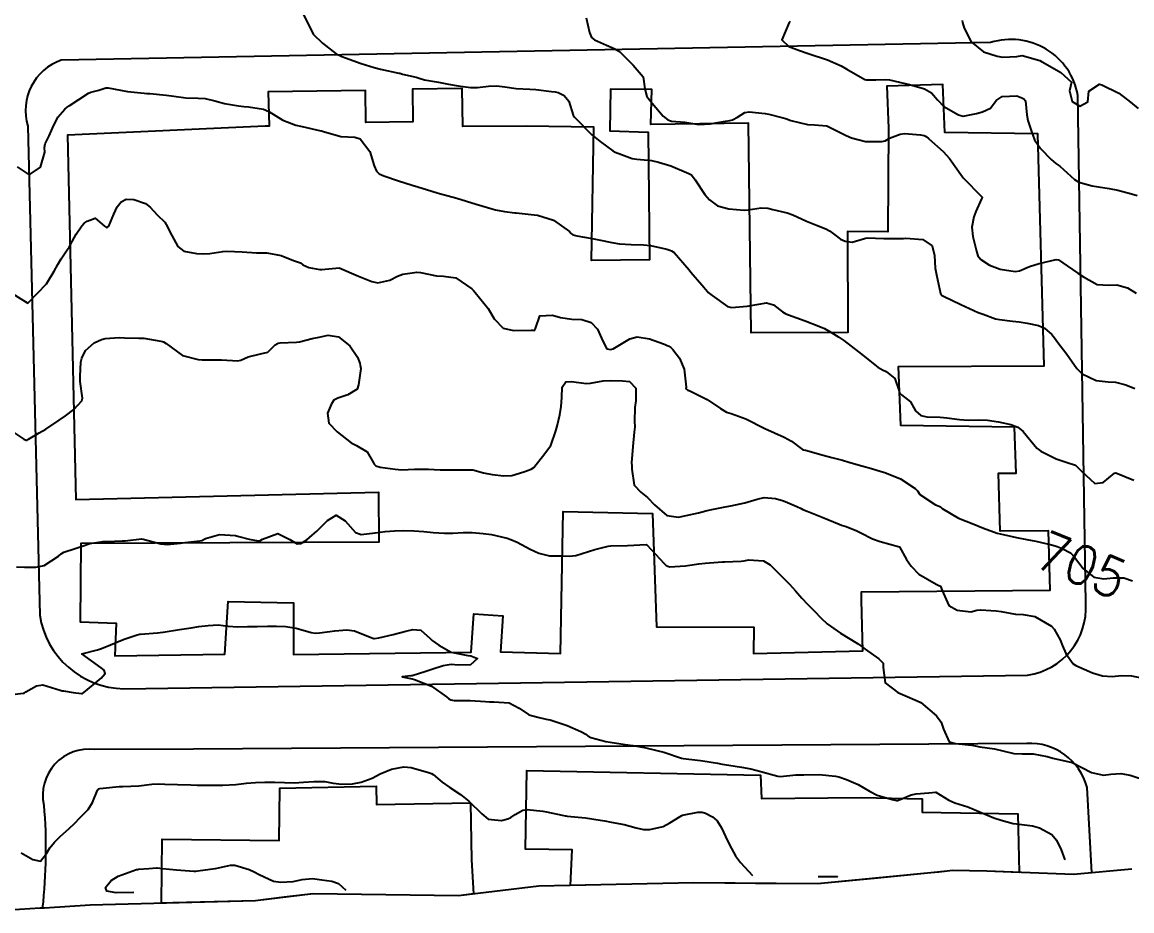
# Model space of a CAD drawing. Header units: metres. Extents: x 292545 to 299085, y 7450245 to 7463078.
# Drawn here: x 293501.8 to 293616, y 7462547 to 7462638.3 of the extents above; entities that cross this region are included whole.
import ezdxf
from ezdxf.enums import TextEntityAlignment as Align

# ---------------------------------------------------------------- set-up
doc = ezdxf.new("R2010")
doc.units = ezdxf.units.M
for name, color, linetype in [('Area', 45, 'Continuous'), ('Cotas', 45, 'Continuous'), ('Curvas de Nivel 1m', 11, 'Continuous'), ('Curvas de Nivel 5m', 15, 'Continuous'), ('Edificações', 30, 'Continuous'), ('Vias Primárias', 230, 'Continuous')]:
    doc.layers.add(name, color=color, linetype=linetype)
doc.styles.add('Style-STANDARD', font='STANDARD.shx')

msp = doc.modelspace()

# ---------------------------------------------------------------- linework, layer by layer
at = {"layer": 'Area'}
msp.add_polyline3d([(293615.98, 7462551.24, 707.59), (293609.98, 7462550.68, 707.74), (293601.05, 7462551.03, 712.77), (293597.52, 7462551.09, 712.29), (293596.96, 7462551.03, 712.12), (293595.29, 7462550.84, 711.27), (293583.63, 7462549.71, 712.16), (293570.89, 7462549.82, 712.88), (293554.94, 7462549.5, 711.41), (293546.69, 7462548.49, 712.67), (293531.74, 7462548.71, 714.07), (293525.79, 7462547.99, 712.91), (293508.8, 7462547.54, 710.07), (293504.08, 7462547.22, 709.08), (293503.65, 7462547.22, 709.03), (293499.37, 7462546.95, 709.28)], dxfattribs=at)
at = {"layer": 'Curvas de Nivel 1m', "flags": 128}
for points, elevation in [([(293530.73, 7462639.12), (293531.75, 7462637.11), (293532.69, 7462636.17), (293534.09, 7462635.09), (293534.68, 7462634.83), (293535.06, 7462634.69), (293536.67, 7462634.09), (293538.02, 7462633.68), (293538.66, 7462633.52), (293540.56, 7462633.11), (293540.65, 7462633.09), (293540.93, 7462633.01), (293542.34, 7462632.68), (293542.65, 7462632.59), (293543.2, 7462632.42), (293544.64, 7462632.16), (293545.67, 7462631.97), (293546.64, 7462631.81), (293547.91, 7462631.64), (293548.64, 7462631.62), (293549.78, 7462631.76), (293550.64, 7462631.81), (293551.45, 7462631.69), (293552.64, 7462631.51), (293554.03, 7462631.46), (293554.64, 7462631.42), (293556.26, 7462631.2), (293556.64, 7462631.17), (293556.95, 7462631.13), (293557.56, 7462630.81), (293558.03, 7462630.21), (293558.49, 7462628.79), (293558.61, 7462628.58), (293560.42, 7462626.77), (293560.58, 7462626.62), (293561.26, 7462626.08), (293562.57, 7462625.11), (293562.8, 7462624.98), (293563.46, 7462624.74), (293564.56, 7462624.33), (293565.03, 7462624.24), (293566.55, 7462624.11), (293567.28, 7462623.96), (293568.55, 7462623.57), (293570.39, 7462622.79), (293570.53, 7462622.73), (293570.66, 7462622.65), (293571.04, 7462622.13), (293572.05, 7462620.63), (293572.51, 7462620.08), (293573.35, 7462619.47), (293574.5, 7462619.15), (293576.07, 7462619.01), (293576.5, 7462619.03), (293577.82, 7462619.24), (293578.5, 7462619.22), (293579.04, 7462619.09), (293580.49, 7462618.74), (293581.1, 7462618.52), (293582.48, 7462617.89), (293583.51, 7462617.46), (293584.47, 7462617.09), (293584.87, 7462616.89), (293585.41, 7462616.48), (293586.01, 7462616.02), (293586.46, 7462615.82), (293587.18, 7462615.73), (293588.46, 7462616.11), (293588.74, 7462616.16), (293590.46, 7462616.11), (293592.17, 7462616.1), (293592.46, 7462616.11), (293592.73, 7462616.12), (293594.46, 7462615.99), (293595.42, 7462615.33), (293595.65, 7462614.36), (293595.74, 7462613.03), (293595.88, 7462612.36), (293596.29, 7462610.45), (293596.32, 7462610.35), (293596.39, 7462610.26), (293596.59, 7462610.15), (293598.38, 7462609.31), (293600.17, 7462608.49), (293600.36, 7462608.41), (293600.67, 7462608.3), (293601.93, 7462607.85), (293602.36, 7462607.75), (293603.7, 7462607.61), (293604.36, 7462607.53), (293605.2, 7462607.39), (293606.35, 7462607.16), (293606.99, 7462606.86), (293607.73, 7462606.21), (293608, 7462605.87), (293608.34, 7462605.41), (293609.27, 7462604.19), (293610.3, 7462602.73), (293610.85, 7462602.17), (293612.29, 7462601.49), (293613.52, 7462601.37), (293614.28, 7462601.33), (293615.34, 7462601.06), (293616.28, 7462600.68)], 703), ([(293559.83, 7462638.78), (293560.18, 7462637.3), (293560.39, 7462636.77), (293560.7, 7462636.53), (293561.93, 7462635.99), (293562.69, 7462635.63), (293563.26, 7462635.32), (293563.83, 7462634.73), (293564.67, 7462633.91), (293565.69, 7462632.71), (293565.87, 7462631.48), (293566.07, 7462630.71), (293566.62, 7462630), (293567.75, 7462628.68), (293568.22, 7462628.29), (293568.6, 7462628.18), (293569.99, 7462628.06), (293570.6, 7462627.96), (293571.42, 7462627.82), (293572.6, 7462627.88), (293574.16, 7462628.17), (293574.6, 7462628.24), (293574.88, 7462628.31), (293575.38, 7462628.59), (293576.14, 7462629.05), (293576.61, 7462629.13), (293578.23, 7462628.94), (293578.61, 7462628.88), (293579.96, 7462628.54), (293580.46, 7462628.39), (293580.6, 7462628.33), (293580.89, 7462628.24), (293582.6, 7462627.81), (293583.31, 7462627.79), (293584.59, 7462627.69), (293585.4, 7462627.29), (293586.59, 7462626.68), (293587.13, 7462626.45), (293588.58, 7462626.09), (293590.24, 7462626.07), (293590.58, 7462626.13), (293590.76, 7462626.23), (293591.05, 7462626.41), (293592.14, 7462626.84), (293592.59, 7462626.89), (293594.21, 7462626.75), (293594.59, 7462626.69), (293594.81, 7462626.59), (293595.09, 7462626.36), (293596.56, 7462625.03), (293597.21, 7462624.33), (293598.53, 7462622.44), (293598.62, 7462622.32), (293600.51, 7462620.4), (293600.56, 7462620.34), (293600.57, 7462620.3), (293600.55, 7462620.26), (293600.51, 7462620.17), (293599.92, 7462618.87), (293599.72, 7462618.31), (293599.52, 7462617.26), (293599.61, 7462616.31), (293599.97, 7462614.78), (293600.13, 7462614.3), (293600.44, 7462613.94), (293601.34, 7462613.37), (293602.42, 7462612.93), (293603.97, 7462612.7), (293604.42, 7462612.78), (293605.45, 7462613.21), (293606.43, 7462613.53), (293608.17, 7462613.95), (293608.43, 7462613.9), (293609.31, 7462613.3), (293610.42, 7462612.53), (293610.98, 7462612.17), (293612.41, 7462611.37), (293613.55, 7462611.29), (293614.41, 7462611.34), (293615.51, 7462611.01), (293616.4, 7462610.49)], 702), ([(293580.83, 7462638.42), (293580.72, 7462638.3), (293579.95, 7462636.54), (293580.69, 7462635.86), (293581.77, 7462635.44), (293582.68, 7462635.13), (293584.67, 7462634.48), (293586.07, 7462633.87), (293586.66, 7462633.51), (293588.48, 7462632.44), (293588.65, 7462632.4), (293589.62, 7462632.43), (293590.65, 7462632.46), (293591.04, 7462632.41), (293592.65, 7462632.05), (293593.09, 7462631.95), (293594.64, 7462631.5), (293595.37, 7462631.09), (293595.97, 7462630.35), (293596.62, 7462629.69), (293598.14, 7462628.8), (293598.61, 7462628.68), (293599.97, 7462628.95), (293600.62, 7462629.12), (293601.42, 7462629.49), (293602, 7462630.28), (293602.64, 7462630.69), (293604.12, 7462630.77), (293604.64, 7462630.57), (293604.84, 7462630.45), (293605.02, 7462630.24), (293605.17, 7462628.8), (293605.27, 7462628.24), (293605.61, 7462627.22), (293605.95, 7462626.24), (293606.57, 7462625.34), (293607.67, 7462624.21), (293608.16, 7462623.82), (293608.55, 7462623.53), (293610.06, 7462622.18), (293610.53, 7462621.89), (293611.88, 7462621.52), (293612.53, 7462621.42), (293613.63, 7462621.25), (293614.52, 7462621.07), (293615.93, 7462620.7), (293616.52, 7462620.51)], 701), ([(293501.28, 7462623.47), (293502.53, 7462622.66), (293503.68, 7462623.44), (293504.12, 7462624.99), (293504.08, 7462625.44), (293504.16, 7462625.85), (293504.58, 7462626.65), (293504.82, 7462627.2), (293504.91, 7462627.43), (293505.47, 7462628.56), (293506.19, 7462629.41), (293506.42, 7462629.61), (293506.62, 7462629.75), (293507.62, 7462630.4), (293508.63, 7462631.05), (293508.86, 7462631.15), (293509.68, 7462631.37), (293510.41, 7462631.58), (293510.64, 7462631.59), (293511.9, 7462631.35), (293512.63, 7462631.23), (293514.36, 7462631.04), (293514.63, 7462631.02), (293514.93, 7462631), (293516.63, 7462630.85), (293517.15, 7462630.77), (293518.63, 7462630.57), (293519.91, 7462630.53), (293520.63, 7462630.48), (293521.61, 7462630.25), (293522.62, 7462629.99), (293524.07, 7462629.75), (293524.62, 7462629.69), (293525.07, 7462629.64), (293526.62, 7462629.41), (293527.18, 7462629.16), (293528.6, 7462628.26), (293529.96, 7462627.76), (293530.59, 7462627.62), (293532.51, 7462627.18), (293532.58, 7462627.16), (293532.8, 7462627.1), (293534.58, 7462626.59), (293536.04, 7462626.52), (293536.58, 7462626.36), (293537.56, 7462625.04), (293538.02, 7462623.57), (293538.26, 7462623.03), (293538.54, 7462622.75), (293539.02, 7462622.54), (293540.53, 7462622.03), (293541.94, 7462621.58), (293542.52, 7462621.4), (293543.95, 7462620.97), (293544.51, 7462620.8), (293544.73, 7462620.74), (293546.51, 7462620.23), (293547.5, 7462619.93), (293548.5, 7462619.63), (293550.27, 7462619.11), (293550.49, 7462619.06), (293551.41, 7462618.88), (293552.49, 7462618.74), (293552.63, 7462618.73), (293554.49, 7462618.54), (293554.82, 7462618.51), (293556.48, 7462617.97), (293558.11, 7462616.8), (293558.28, 7462616.61), (293558.46, 7462616.48), (293558.86, 7462616.38), (293560.46, 7462616.11), (293561.29, 7462615.93), (293562.45, 7462615.67), (293563.27, 7462615.56), (293564.45, 7462615.49), (293565.71, 7462615.45), (293566.45, 7462615.37), (293568.13, 7462615), (293568.45, 7462614.91), (293568.61, 7462614.84), (293568.87, 7462614.67), (293570.42, 7462612.86), (293570.59, 7462612.65), (293571.71, 7462611.33), (293572.3, 7462610.63), (293572.39, 7462610.54), (293572.78, 7462610.23), (293574.38, 7462609.12), (293574.78, 7462609.01), (293576.38, 7462609.15), (293577.58, 7462609.36), (293578.38, 7462609.47), (293579.1, 7462609.27), (293580.02, 7462608.54), (293580.37, 7462608.35), (293580.66, 7462608.24), (293582.36, 7462607.64), (293583.76, 7462607.09), (293584.35, 7462606.84), (293584.99, 7462606.48), (293585.83, 7462605.96), (293586.33, 7462605.61), (293587.84, 7462604.44), (293588.32, 7462604.06), (293589.85, 7462602.88), (293590.3, 7462602.58), (293590.69, 7462602.41), (293591.59, 7462601.7), (293592.02, 7462600.39), (293592.08, 7462600.21), (293592.27, 7462600.03), (293593.19, 7462599.3), (293593.71, 7462598.38), (293594.25, 7462597.88), (293594.86, 7462597.75), (293596.24, 7462597.71), (293596.93, 7462597.66), (293598.24, 7462597.49), (293599.12, 7462597.43), (293600.24, 7462597.45), (293601.12, 7462597.42), (293602.24, 7462597.24), (293603.52, 7462596.98), (293604.23, 7462596.7), (293604.78, 7462596.24), (293606.21, 7462594.55), (293606.62, 7462594.23), (293608.19, 7462593.44), (293609.31, 7462593.07), (293610.18, 7462592.77), (293610.8, 7462592.17), (293612.16, 7462590.91), (293613.03, 7462591.01), (293614.17, 7462591.96), (293614.32, 7462591.98), (293616.16, 7462591.23)], 704), ([(293500.22, 7462596.64), (293501.97, 7462595.46), (293502.21, 7462595.36), (293502.3, 7462595.37), (293502.45, 7462595.46), (293503.56, 7462596.1), (293504.22, 7462596.48), (293505.61, 7462597.42), (293506.24, 7462597.87), (293507.12, 7462598.52), (293507.95, 7462599.39), (293507.99, 7462599.66), (293507.75, 7462601.4), (293507.75, 7462601.94), (293507.85, 7462603.39), (293507.92, 7462603.78), (293508.31, 7462604.57), (293509.22, 7462605.38), (293509.97, 7462605.72), (293510.33, 7462605.81), (293511.78, 7462605.9), (293512.33, 7462605.87), (293513.79, 7462605.86), (293514.33, 7462605.85), (293516.07, 7462605.55), (293516.33, 7462605.48), (293516.61, 7462605.29), (293518.31, 7462604.06), (293519.9, 7462603.66), (293520.31, 7462603.63), (293520.68, 7462603.62), (293522.31, 7462603.63), (293523.99, 7462603.52), (293524.31, 7462603.57), (293525.06, 7462603.94), (293526.31, 7462604.24), (293527.06, 7462604.41), (293527.84, 7462605.15), (293528.14, 7462605.34), (293528.33, 7462605.38), (293530.03, 7462605.43), (293530.33, 7462605.47), (293531.65, 7462605.8), (293532.34, 7462605.94), (293533.29, 7462606.14), (293534.34, 7462605.97), (293535.52, 7462605.07), (293536.31, 7462603.89), (293536.53, 7462603.28), (293536.59, 7462603.06), (293536.63, 7462602.72), (293536.41, 7462601.06), (293536.27, 7462600.6), (293535.32, 7462600.01), (293534.26, 7462599.66), (293533.88, 7462599.46), (293533.64, 7462599.09), (293533.2, 7462598.13), (293533.35, 7462597.09), (293534.22, 7462596.23), (293535.65, 7462595.07), (293536.2, 7462594.8), (293537.3, 7462594.15), (293537.96, 7462593.03), (293538.03, 7462592.88), (293538.18, 7462592.73), (293538.63, 7462592.58), (293540.18, 7462592.36), (293540.86, 7462592.32), (293542.18, 7462592.36), (293543.6, 7462592.39), (293544.18, 7462592.35), (293544.82, 7462592.31), (293546.18, 7462592.29), (293546.81, 7462592.3), (293548.18, 7462592.3), (293549.27, 7462592), (293550.17, 7462591.83), (293551.37, 7462591.68), (293552.17, 7462591.71), (293553.41, 7462592.09), (293554.18, 7462592.36), (293554.45, 7462592.56), (293554.68, 7462592.84), (293555.33, 7462593.69), (293556.2, 7462594.82), (293556.71, 7462596.33), (293556.84, 7462596.81), (293557.1, 7462597.96), (293557.27, 7462598.81), (293557.33, 7462599.74), (293557.36, 7462600.81), (293557.74, 7462601.35), (293558.28, 7462601.39), (293559.86, 7462601.2), (293560.28, 7462601.21), (293561.59, 7462601.45), (293562.28, 7462601.5), (293563.57, 7462601.45), (293564.28, 7462601.39), (293564.95, 7462600.72), (293564.94, 7462599.4), (293564.82, 7462598.72), (293564.8, 7462597.28), (293564.82, 7462596.72), (293564.78, 7462596.17), (293564.63, 7462594.72), (293564.5, 7462593.03), (293564.51, 7462592.73), (293564.54, 7462592.36), (293564.78, 7462590.72), (293565.44, 7462590), (293566.14, 7462589.45), (293566.85, 7462588.69), (293568.12, 7462587.62), (293569.34, 7462587.45), (293570.12, 7462587.61), (293571.37, 7462587.89), (293572.13, 7462588.09), (293572.57, 7462588.19), (293574.13, 7462588.49), (293574.7, 7462588.6), (293576.14, 7462588.91), (293577.41, 7462589.29), (293578.14, 7462589.47), (293579.32, 7462589.37), (293580.14, 7462589.1), (293580.55, 7462588.94), (293581.49, 7462588.52), (293581.94, 7462588.32), (293582.13, 7462588.24), (293582.58, 7462588.05), (293584.12, 7462587.42), (293585.85, 7462586.73), (293586.11, 7462586.63), (293586.57, 7462586.46), (293587.67, 7462586.02), (293588.1, 7462585.81), (293589.3, 7462585.22), (293590.09, 7462584.93), (293592.08, 7462584.4), (293592.77, 7462583.09), (293593.28, 7462582.38), (293594.05, 7462581.56), (293595.85, 7462580.54), (293596.03, 7462580.46), (293596.27, 7462580.35), (293596.46, 7462579.91), (293597.15, 7462578.34), (293598.01, 7462577.86), (293599.4, 7462577.7), (293600.01, 7462577.86), (293600.39, 7462577.92), (293602.01, 7462577.82), (293602.54, 7462577.74), (293604, 7462577.47), (293604.8, 7462577.44), (293606, 7462577.23), (293607.7, 7462576.21), (293607.98, 7462575.91), (293608.58, 7462574.81), (293608.85, 7462574.2), (293609.16, 7462573.4), (293609.94, 7462572.35), (293610.19, 7462572.18), (293611.93, 7462571.43), (293612.95, 7462571.12), (293613.93, 7462571.06), (293614.91, 7462571.14), (293615.93, 7462571.11), (293617.15, 7462570.88)], 706), ([(293501.2, 7462582.32), (293502.05, 7462582.28), (293503.21, 7462582.29), (293504.05, 7462582.48), (293505.54, 7462583.42), (293505.82, 7462583.66), (293506.07, 7462583.83), (293507.26, 7462584.21), (293508.08, 7462584.5), (293508.75, 7462584.72), (293510.09, 7462584.92), (293510.51, 7462584.94), (293512.09, 7462584.99), (293512.41, 7462585.01), (293514.09, 7462585.2), (293514.23, 7462585.18), (293516.08, 7462584.68), (293516.73, 7462584.64), (293518.09, 7462584.77), (293518.53, 7462584.82), (293520.09, 7462585), (293520.28, 7462585.05), (293520.65, 7462585.24), (293522.1, 7462585.66), (293523.76, 7462585.54), (293524.1, 7462585.46), (293525.14, 7462585.19), (293526.09, 7462584.99), (293526.26, 7462585.01), (293526.52, 7462585.17), (293528.1, 7462585.74), (293529.34, 7462585.14), (293530.09, 7462584.7), (293530.47, 7462584.74), (293531.07, 7462585.12), (293531.62, 7462585.59), (293532.1, 7462586.01), (293533.21, 7462587.09), (293534.12, 7462587.63), (293535.04, 7462587.07), (293536.1, 7462585.85), (293536.69, 7462585.64), (293538.1, 7462585.83), (293539.14, 7462585.97), (293540.1, 7462586.02), (293541.04, 7462586.06), (293542.1, 7462586.03), (293543.12, 7462585.95), (293544.1, 7462585.87), (293545.26, 7462585.78), (293546.1, 7462585.78), (293547.17, 7462585.85), (293548.1, 7462585.86), (293549.23, 7462585.77), (293550.09, 7462585.64), (293551.71, 7462585.26), (293552.09, 7462585.13), (293552.71, 7462584.86), (293554.08, 7462584.14), (293554.96, 7462583.72), (293556.07, 7462583.46), (293557.42, 7462583.46), (293558.07, 7462583.41), (293558.77, 7462583.49), (293560.07, 7462583.91), (293560.72, 7462584.12), (293562.08, 7462584.44), (293562.35, 7462584.48), (293564.08, 7462584.51), (293566.01, 7462584.63), (293566.08, 7462584.6), (293567.86, 7462582.68), (293568.06, 7462582.47), (293568.4, 7462582.33), (293570.06, 7462582.43), (293570.26, 7462582.46), (293571.42, 7462582.64), (293572.06, 7462582.7), (293573.84, 7462582.83), (293574.07, 7462582.84), (293575.76, 7462582.9), (293576.07, 7462582.95), (293576.53, 7462583.04), (293578.07, 7462582.93), (293578.75, 7462582.55), (293580.04, 7462581.25), (293580.73, 7462580.53), (293581.36, 7462579.85), (293582.02, 7462579.1), (293582.59, 7462578.5), (293583.3, 7462577.8), (293584, 7462577.06), (293584.62, 7462576.48), (293585.98, 7462575.51), (293587.75, 7462574.44), (293587.88, 7462574.36), (293587.96, 7462574.29), (293588.53, 7462573.86), (293589.95, 7462572.86), (293590.37, 7462572.42), (293590.37, 7462571.98), (293590.59, 7462570.41), (293591.9, 7462569.42), (293592.62, 7462569.11), (293593.89, 7462568.55), (293594.25, 7462568.37), (293595.88, 7462567.02), (293596.36, 7462566.35), (293596.58, 7462565.62), (293597.17, 7462564.34), (293597.84, 7462564.17), (293599.51, 7462563.98), (293599.84, 7462563.92), (293600.32, 7462563.82), (293601.84, 7462563.61), (293602.7, 7462563.41), (293603.83, 7462563.14), (293604.7, 7462563.11), (293605.83, 7462563.1), (293607.24, 7462562.81), (293607.83, 7462562.64), (293609.82, 7462562.19), (293611.81, 7462561.18), (293613.04, 7462560.91), (293613.81, 7462561), (293614.84, 7462561.09), (293615.8, 7462560.89), (293617.58, 7462560.31)], 707), ([(293500.26, 7462569.12), (293501.9, 7462569.33), (293502.01, 7462569.35), (293502.18, 7462569.46), (293503.26, 7462570.1), (293503.91, 7462570.19), (293505.69, 7462569.64), (293505.9, 7462569.59), (293506.05, 7462569.57), (293507.06, 7462569.4), (293507.9, 7462569.29), (293508, 7462569.3), (293508.15, 7462569.39), (293509.09, 7462570.2), (293509.92, 7462570.88), (293510.35, 7462571.36), (293510.25, 7462571.69), (293509.93, 7462571.94), (293507.95, 7462573.39), (293509.54, 7462573.79), (293509.96, 7462573.93), (293510.9, 7462574.3), (293511.96, 7462574.75), (293512.38, 7462574.92), (293513.62, 7462575.32), (293513.9, 7462575.39), (293513.97, 7462575.41), (293515.73, 7462575.55), (293515.98, 7462575.57), (293516.3, 7462575.62), (293517.98, 7462575.88), (293519.17, 7462576.07), (293519.98, 7462576.18), (293520.94, 7462576.29), (293521.98, 7462576.35), (293523, 7462576.23), (293523.98, 7462576.16), (293524.99, 7462576.18), (293525.98, 7462576.2), (293527.05, 7462576.23), (293527.98, 7462576.22), (293528.93, 7462576.19), (293529.98, 7462576.03), (293531.52, 7462575.58), (293531.98, 7462575.49), (293532.4, 7462575.53), (293533.98, 7462575.76), (293535.21, 7462575.84), (293535.98, 7462575.73), (293537.76, 7462575.04), (293537.97, 7462574.96), (293538.06, 7462574.95), (293538.49, 7462575.03), (293539.98, 7462575.36), (293541.27, 7462575.71), (293541.98, 7462575.88), (293542.82, 7462575.82), (293543.77, 7462574.96), (293543.97, 7462574.76), (293544.65, 7462574.26), (293545.95, 7462573.56), (293547.66, 7462573.21), (293547.95, 7462573.18), (293548.66, 7462572.91), (293547.94, 7462572.25), (293546.65, 7462572.22), (293545.94, 7462572.27), (293545.11, 7462572.13), (293543.93, 7462571.77), (293543.33, 7462571.58), (293541.92, 7462571.13), (293541.8, 7462571.11), (293540.89, 7462571), (293541.92, 7462570.8), (293542.15, 7462570.75), (293543.91, 7462570.04), (293545.47, 7462568.95), (293545.7, 7462568.75), (293545.89, 7462568.65), (293546.25, 7462568.57), (293547.89, 7462568.57), (293549.47, 7462568.47), (293549.89, 7462568.45), (293550.31, 7462568.46), (293551.89, 7462568.35), (293552.94, 7462567.8), (293553.88, 7462567.15), (293554.08, 7462567.06), (293554.99, 7462566.83), (293555.7, 7462566.66), (293555.87, 7462566.62), (293556.11, 7462566.58), (293557.87, 7462566.02), (293559.27, 7462565.38), (293559.86, 7462565.1), (293560.01, 7462564.94), (293560.31, 7462564.77), (293561.85, 7462564.36), (293562.31, 7462564.28), (293563.84, 7462564.06), (293564.61, 7462563.96), (293565.84, 7462563.74), (293567.08, 7462563.45), (293567.83, 7462563.26), (293569.64, 7462562.66), (293569.82, 7462562.62), (293571.58, 7462562.4), (293571.82, 7462562.37), (293573.34, 7462562.14), (293573.82, 7462562.05), (293574.49, 7462561.93), (293575.81, 7462561.72), (293576.78, 7462561.54), (293577.81, 7462561.27), (293579.56, 7462560.79), (293579.81, 7462560.77), (293581.39, 7462560.94), (293581.81, 7462560.92), (293582.21, 7462560.92), (293583.81, 7462560.97), (293585.49, 7462560.79), (293585.81, 7462560.72), (293586.62, 7462560.46), (293587.8, 7462559.94), (293588.96, 7462559.26), (293589.78, 7462558.84), (293591.3, 7462558.4), (293591.77, 7462558.31), (293591.87, 7462558.3), (293592.14, 7462558.4), (293593.27, 7462558.89), (293593.78, 7462558.98), (293595.07, 7462559.07), (293595.79, 7462559.16), (293597.15, 7462558.34), (293597.77, 7462558.04), (293599.09, 7462557.63), (293599.76, 7462557.38), (293601.37, 7462556.67), (293601.76, 7462556.52), (293602.51, 7462556.27), (293603.75, 7462555.94), (293604.11, 7462555.89), (293605.74, 7462555.7), (293606.46, 7462555.5), (293607.73, 7462554.8), (293608.22, 7462554.21), (293608.68, 7462553.23), (293609.09, 7462552.2)], 708), ([(293501.7, 7462552.92), (293502.9, 7462552.24), (293503.69, 7462552.06), (293504.3, 7462552.84), (293504.66, 7462553.43), (293505.13, 7462554.01), (293505.72, 7462554.59), (293506.65, 7462555.41), (293507.19, 7462555.94), (293507.75, 7462556.55), (293508.17, 7462556.97), (293508.58, 7462557.38), (293509.05, 7462558.1), (293509.54, 7462559.37), (293509.65, 7462559.5), (293509.78, 7462559.54), (293511.43, 7462559.71), (293511.79, 7462559.72), (293512.17, 7462559.73), (293513.79, 7462559.8), (293515.14, 7462559.96), (293515.79, 7462560), (293516.49, 7462559.99), (293517.79, 7462559.94), (293519.14, 7462559.9), (293519.79, 7462559.89), (293521.15, 7462559.88), (293521.79, 7462559.88), (293522.43, 7462559.86), (293523.79, 7462559.93), (293524.89, 7462560.09), (293525.79, 7462560.16), (293526.78, 7462560.18), (293527.79, 7462560.19), (293528.8, 7462560.16), (293529.79, 7462560.13), (293530.75, 7462560.17), (293531.79, 7462560.25), (293532.95, 7462560.25), (293533.79, 7462560.09), (293534.67, 7462559.96), (293535.79, 7462560.02), (293536.67, 7462560.17), (293537.8, 7462560.58), (293538.63, 7462561.03), (293539.81, 7462561.51), (293541.05, 7462561.76), (293541.81, 7462561.7), (293543.62, 7462561.16), (293543.8, 7462561.11), (293543.92, 7462561.09), (293544.09, 7462560.97), (293545.02, 7462560.18), (293545.79, 7462559.65), (293546.89, 7462558.93), (293547.77, 7462558.23), (293549.1, 7462556.91), (293549.75, 7462556.37), (293551.1, 7462556.24), (293551.75, 7462556.4), (293552.06, 7462556.56), (293552.52, 7462556.86), (293553.32, 7462557.29), (293553.76, 7462557.38), (293555.38, 7462557.21), (293555.76, 7462557.14), (293557.35, 7462556.8), (293557.68, 7462556.72), (293557.75, 7462556.71), (293557.86, 7462556.7), (293559.75, 7462556.5), (293561.26, 7462556.27), (293561.75, 7462556.19), (293562.41, 7462556.08), (293563.74, 7462555.82), (293564.96, 7462555.5), (293565.74, 7462555.33), (293566.37, 7462555.33), (293567.74, 7462555.63), (293568.42, 7462555.99), (293569.48, 7462556.66), (293569.66, 7462556.76), (293569.75, 7462556.8), (293571.32, 7462557.08), (293571.76, 7462557.09), (293572.11, 7462556.99), (293572.84, 7462556.62), (293573.32, 7462556.19), (293573.74, 7462555.47), (293574.16, 7462554.61), (293574.58, 7462553.74), (293575.19, 7462552.6), (293575.7, 7462551.92), (293576.95, 7462550.58)], 709), ([(293583.68, 7462550.49), (293585.68, 7462550.47), (293585.68, 7462550.47)], 709)]:
    msp.add_lwpolyline(points, dxfattribs=dict(at, elevation=elevation))
at = {"layer": 'Curvas de Nivel 5m', "flags": 128}
for points, elevation in [([(293598.51, 7462638.53), (293598.55, 7462638.32), (293598.72, 7462637.74), (293599.43, 7462636.31), (293600.69, 7462635.29), (293602.12, 7462634.84), (293602.68, 7462634.76), (293604.12, 7462634.82), (293604.68, 7462634.93), (293606.5, 7462634.39), (293606.67, 7462634.3), (293606.81, 7462634.22), (293608.66, 7462633.18), (293609.75, 7462632.19), (293609.56, 7462631.27), (293609.83, 7462630.19), (293610.62, 7462629.7), (293611.43, 7462630.17), (293611.55, 7462631.25), (293612.65, 7462631.96), (293612.89, 7462631.91), (293614.64, 7462631.03), (293615.84, 7462630.12), (293616.62, 7462629.46)], 700), ([(293500.39, 7462610.67), (293502.37, 7462609.46), (293503.37, 7462610.46), (293504.29, 7462611.43), (293504.4, 7462611.59), (293505.09, 7462612.75), (293505.47, 7462613.42), (293505.82, 7462614.02), (293506.44, 7462614.94), (293506.64, 7462615.21), (293506.75, 7462615.41), (293507.34, 7462616.53), (293507.94, 7462617.4), (293508.19, 7462617.68), (293508.48, 7462617.89), (293509.31, 7462618.2), (293510.26, 7462617.36), (293510.47, 7462617.24), (293510.58, 7462617.25), (293510.72, 7462617.36), (293511.23, 7462618.6), (293511.57, 7462619.35), (293511.98, 7462619.87), (293512.5, 7462620.15), (293513.29, 7462620.11), (293514.5, 7462619.71), (293514.97, 7462619.31), (293515.7, 7462618.52), (293516.48, 7462617.76), (293516.75, 7462617.29), (293516.98, 7462616.77), (293517.8, 7462615.28), (293518.44, 7462614.81), (293519.73, 7462614.54), (293520.44, 7462614.51), (293521.1, 7462614.57), (293522.44, 7462614.77), (293522.87, 7462614.79), (293524.44, 7462614.72), (293525.89, 7462614.63), (293526.44, 7462614.62), (293526.97, 7462614.63), (293528.43, 7462614.34), (293529.71, 7462613.85), (293530.43, 7462613.58), (293530.69, 7462613.39), (293531.3, 7462613.12), (293532.42, 7462612.91), (293532.62, 7462612.9), (293534.42, 7462613.08), (293536.41, 7462612.24), (293537.78, 7462611.66), (293538.4, 7462611.53), (293539.61, 7462611.82), (293540.41, 7462612.24), (293540.98, 7462612.43), (293542.42, 7462612.63), (293542.78, 7462612.61), (293544.41, 7462612.26), (293545.14, 7462612.23), (293546.41, 7462612.04), (293548.05, 7462610.92), (293548.22, 7462610.74), (293548.39, 7462610.55), (293549.73, 7462608.9), (293550.36, 7462607.82), (293551.28, 7462606.88), (293552.34, 7462606.65), (293554.18, 7462606.68), (293554.34, 7462606.67), (293554.52, 7462606.65), (293554.62, 7462606.84), (293555.07, 7462608.13), (293556.36, 7462608.2), (293557.19, 7462607.98), (293558.36, 7462607.79), (293559.37, 7462607.77), (293560.35, 7462607.46), (293560.98, 7462606.76), (293561.54, 7462605.54), (293561.96, 7462604.75), (293562.32, 7462604.67), (293562.62, 7462604.75), (293564.33, 7462605.79), (293565.06, 7462605.98), (293566.33, 7462605.78), (293567.77, 7462605.25), (293568.33, 7462605.04), (293568.55, 7462604.9), (293568.75, 7462604.67), (293569.43, 7462603.78), (293569.91, 7462602.66), (293570.11, 7462600.82), (293570.09, 7462600.65), (293570.17, 7462600.55), (293570.27, 7462600.51), (293570.49, 7462600.43), (293572.26, 7462599.53), (293573.65, 7462598.62), (293574.25, 7462598.25), (293574.76, 7462598.09), (293576.24, 7462597.55), (293578.22, 7462596.56), (293580.21, 7462595.67), (293580.95, 7462595.27), (293581.96, 7462594.51), (293582.1, 7462594.41), (293582.2, 7462594.37), (293582.39, 7462594.32), (293584.2, 7462593.81), (293585.1, 7462593.57), (293586.19, 7462593.29), (293586.84, 7462593.11), (293588.19, 7462592.72), (293589.18, 7462592.43), (293590.18, 7462592.15), (293590.56, 7462592.03), (293592.17, 7462591.38), (293593.69, 7462590.38), (293593.9, 7462590.13), (293594.15, 7462589.77), (293595.78, 7462588.71), (293596.14, 7462588.58), (293596.29, 7462588.5), (293596.47, 7462588.34), (293598.12, 7462587.32), (293599.71, 7462586.7), (293600.11, 7462586.55), (293600.69, 7462586.29), (293602.1, 7462585.79), (293603.34, 7462585.5), (293604.09, 7462585.36), (293605.18, 7462585.15), (293606.09, 7462584.96), (293607.71, 7462584.59), (293608.09, 7462584.48), (293608.29, 7462584.41), (293608.81, 7462584.2), (293609.65, 7462583.76), (293610.07, 7462583.33), (293610.95, 7462582.17), (293612.05, 7462581.27), (293613.09, 7462581.11), (293614.05, 7462581.2), (293615.13, 7462581.21), (293616.04, 7462580.88)], 705), ([(293513.27, 7462548.85), (293511.46, 7462548.8), (293510.5, 7462548.98), (293510.36, 7462549.36), (293510.96, 7462550.07), (293511.67, 7462550.5), (293513.55, 7462551.19), (293513.68, 7462551.21), (293513.78, 7462551.22), (293514.83, 7462551.31), (293515.61, 7462551.37), (293515.68, 7462551.37), (293516.24, 7462551.29), (293517.68, 7462551.15), (293519.47, 7462551.04), (293519.68, 7462551.03), (293519.88, 7462551.05), (293521.13, 7462551.24), (293521.61, 7462551.3), (293521.68, 7462551.31), (293523.24, 7462551.66), (293523.69, 7462551.64), (293525.14, 7462551.19), (293525.68, 7462550.95), (293526.19, 7462550.67), (293527.67, 7462550.01), (293528.41, 7462549.88), (293529.67, 7462549.96), (293530.61, 7462550.18), (293531.67, 7462550.27), (293532.64, 7462550.14), (293533.67, 7462549.99), (293534.36, 7462549.77), (293535.11, 7462549.07)], 710)]:
    msp.add_lwpolyline(points, dxfattribs=dict(at, elevation=elevation))
at = {"layer": 'Edificações'}
msp.add_lwpolyline([(293526.81, 7462627.66), (293506.47, 7462626.74), (293507.32, 7462589.26), (293538.46, 7462590.01), (293538.48, 7462584.86), (293507.83, 7462584.73), (293507.78, 7462576.68), (293511.48, 7462576.54), (293511.34, 7462573.19), (293522.64, 7462573.33), (293522.99, 7462578.77), (293529.71, 7462578.63), (293529.72, 7462573.3), (293547.99, 7462573.56), (293548.26, 7462577.5), (293551.26, 7462577.3), (293551.02, 7462573.6), (293557.19, 7462573.4), (293557.47, 7462588.01), (293566.64, 7462587.83), (293567.07, 7462576.16), (293577.06, 7462576.13), (293577.05, 7462573.41), (293588.29, 7462573.68), (293588.17, 7462578.87), (293588.15, 7462579.77), (293607.57, 7462579.94), (293607.4, 7462586.02), (293602.43, 7462586.01), (293602.25, 7462591.97), (293604.07, 7462591.96), (293603.89, 7462596.7), (293592.2, 7462596.86), (293591.96, 7462602.92), (293606.96, 7462603), (293606.28, 7462626.86), (293596.72, 7462627), (293596.51, 7462631.94), (293590.75, 7462631.76), (293590.93, 7462627.46), (293590.87, 7462616.78), (293586.73, 7462616.8), (293586.75, 7462606.43), (293576.81, 7462606.41), (293576.53, 7462627.96), (293566.48, 7462627.82), (293566.58, 7462631.41), (293562.32, 7462631.47), (293562.26, 7462627.17), (293566.19, 7462627.03), (293566.35, 7462613.89), (293560.37, 7462613.82), (293560.6, 7462627.54), (293553.65, 7462627.66), (293547.13, 7462627.63), (293547.07, 7462631.54), (293541.95, 7462631.46), (293542, 7462628.1), (293537.16, 7462628.02), (293537.11, 7462631.32), (293527.1, 7462631.17), (293527.21, 7462627.64)], close=True, dxfattribs=at)
for points, elevation in [([(293558.21, 7462549.57), (293558.38, 7462553.21), (293553.58, 7462553.28), (293553.71, 7462561.39), (293577.77, 7462560.91), (293577.85, 7462558.49), (293588.13, 7462558.59), (293594.38, 7462558.48), (293594.41, 7462557.09), (293604.24, 7462556.91), (293604.37, 7462550.9), (293601.05, 7462551.03), (293599.28, 7462551.06), (293597.52, 7462551.09), (293596.96, 7462551.03), (293596.12, 7462550.94), (293595.29, 7462550.84), (293589.46, 7462550.28), (293583.63, 7462549.71), (293577.26, 7462549.76), (293570.89, 7462549.82), (293562.91, 7462549.66)], 711.71), ([(293516.12, 7462547.73), (293516.21, 7462554.33), (293528.23, 7462554.17), (293528.3, 7462559.57), (293538.21, 7462559.77), (293538.24, 7462557.88), (293547.91, 7462558.07), (293548.03, 7462552.18), (293548.23, 7462548.68), (293546.69, 7462548.49), (293531.74, 7462548.71), (293528.76, 7462548.35), (293525.79, 7462547.99), (293517.29, 7462547.77), (293516.12, 7462547.73)], 711.29)]:
    msp.add_lwpolyline(points, close=True, dxfattribs=dict(at, elevation=elevation))
at = {"layer": 'Vias Primárias'}
msp.add_lwpolyline([(293512.26, 7462569.79), (293605.24, 7462571.2, 0.395819), (293611.22, 7462578.58), (293610.42, 7462630.81, 0.45304), (293601.44, 7462636.25), (293505.82, 7462634.45, 0.402775), (293502.38, 7462627.65), (293503.6, 7462577.37, 0.363879)], format="xyb", close=True, dxfattribs=at)
at = {"layer": 'Vias Primárias', "elevation": 707.7}
msp.add_lwpolyline([(293611.86, 7462550.86), (293611.37, 7462559.65, 0.354701), (293605.15, 7462564.16), (293519.44, 7462563.56), (293509.26, 7462563.55, 0.513174), (293504.02, 7462557.83, -0.049885), (293503.87, 7462547.22, 143.507319)], format="xyb", dxfattribs=at)

# ---------------------------------------------------------------- texts
at = {"layer": 'Cotas', "style": 'Style-STANDARD'}
msp.add_text('705', height=4, rotation=337.7191, dxfattribs=at).set_placement((293610.82, 7462582.52, 705), align=Align.MIDDLE_CENTER)

doc.saveas('drawing.dxf')
